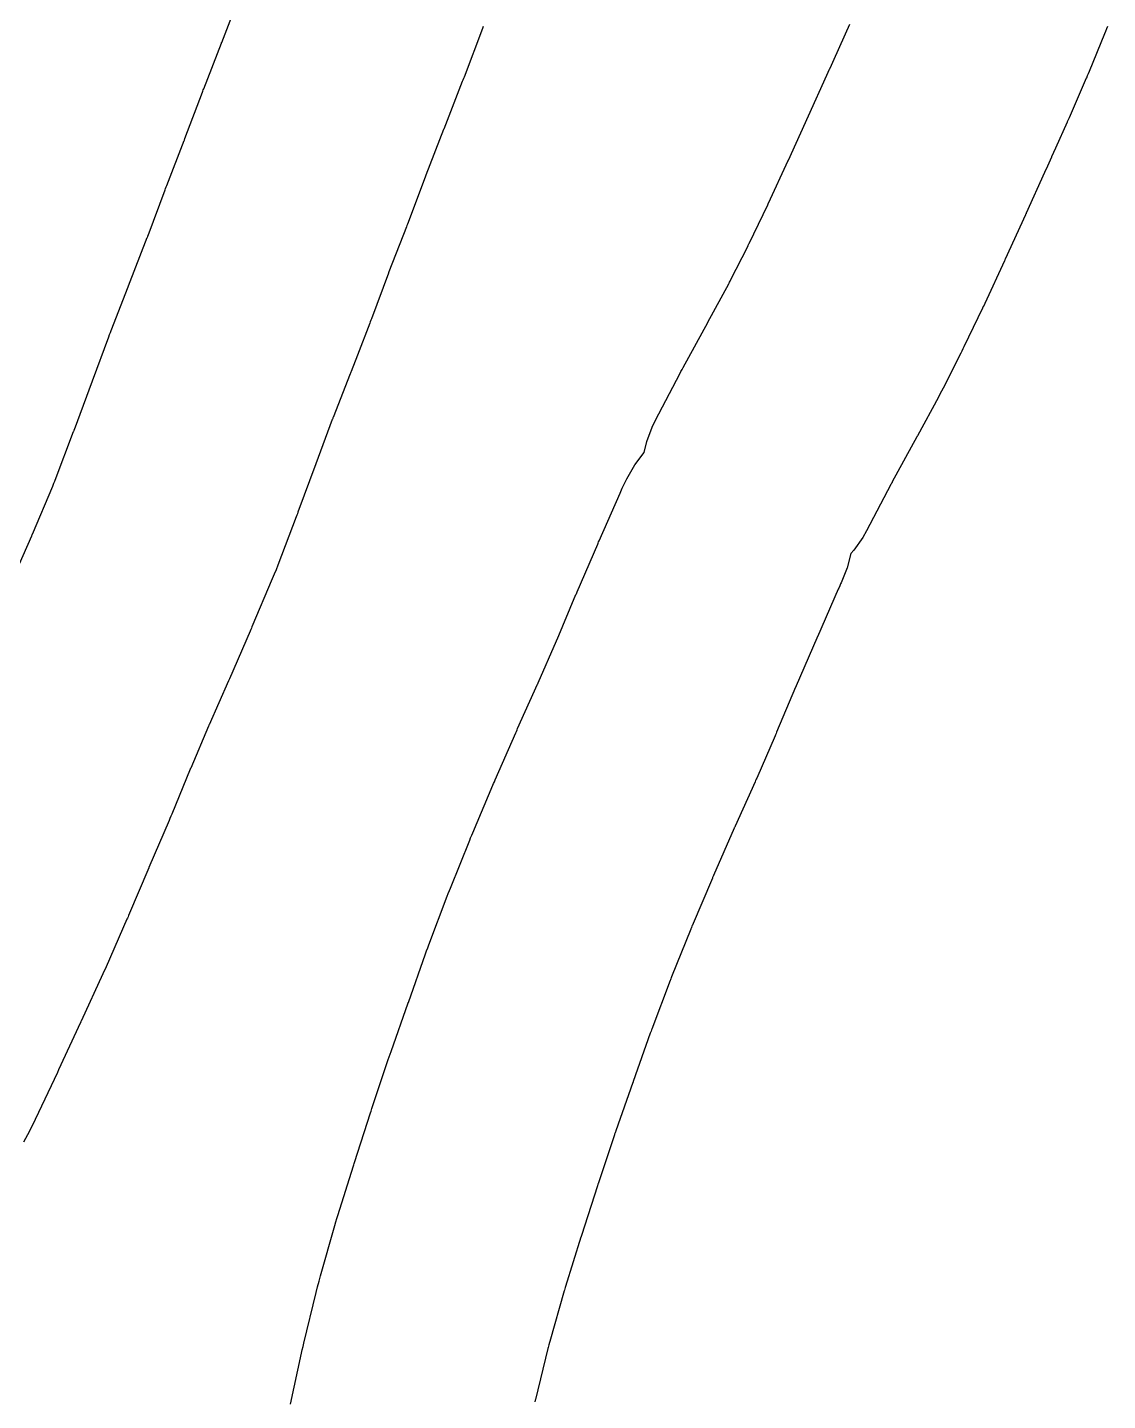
# Model space of a CAD drawing. Header units: inches. Extents: x 0.4 to 11.3, y -7.9 to -0.4.
# Drawn here: x 6.171 to 6.885, y -4.021 to -3.114 of the extents above; entities that cross this region are included whole.
import ezdxf

# ---------------------------------------------------------------- set-up
doc = ezdxf.new("R2010")
doc.units = ezdxf.units.IN
doc.header["$MEASUREMENT"] = 0
doc.layers.add('F.Cu', color=13, linetype='CONTINUOUS', true_color=0xc83434)

msp = doc.modelspace()

# ---------------------------------------------------------------- linework, layer by layer
at = {"layer": 'F.Cu', "linetype": 'CONTINUOUS'}
for p, q in [((6.29942, -3.12372), (6.31172, -3.09221)), ((6.70406, -3.13466), (6.71447, -3.11156)), ((6.47172, -3.11437), (6.45954, -3.14656)), ((6.47221, -3.11307), (6.47172, -3.11436)), ((6.47172, -3.11436), (6.47172, -3.11437)), ((6.88277, -3.11794), (6.87249, -3.14294)), ((6.88341, -3.11634), (6.88277, -3.11793)), ((6.88277, -3.11793), (6.88277, -3.11794)), ((6.88405, -3.11474), (6.88341, -3.11634)), ((6.88468, -3.11314), (6.88405, -3.11474)), ((6.28753, -3.15439), (6.29922, -3.12423)), ((6.29922, -3.12423), (6.29924, -3.12418)), ((6.29924, -3.12418), (6.29926, -3.12413)), ((6.29926, -3.12413), (6.29938, -3.12383)), ((6.29938, -3.12383), (6.2994, -3.12377)), ((6.2994, -3.12377), (6.29942, -3.12372)), ((6.70134, -3.14071), (6.70406, -3.13467)), ((6.70406, -3.13467), (6.70406, -3.13466)), ((6.70406, -3.13467), (6.70406, -3.13467)), ((6.45916, -3.14756), (6.45878, -3.14856)), ((6.45954, -3.14657), (6.45916, -3.14756)), ((6.45954, -3.14656), (6.45954, -3.14657)), ((6.6872, -3.17222), (6.69931, -3.14524)), ((6.69931, -3.14524), (6.70106, -3.14132)), ((6.70106, -3.14132), (6.70115, -3.14112)), ((6.70106, -3.14132), (6.70106, -3.14132)), ((6.70115, -3.14112), (6.70124, -3.14092)), ((6.70124, -3.14092), (6.70134, -3.14072)), ((6.70134, -3.14072), (6.70134, -3.14071)), ((6.70134, -3.14071), (6.70134, -3.14071)), ((6.87066, -3.14726), (6.85927, -3.1735)), ((6.87067, -3.14726), (6.87066, -3.14726)), ((6.87066, -3.14726), (6.87066, -3.14726)), ((6.87128, -3.14582), (6.87067, -3.14726)), ((6.87189, -3.14438), (6.87128, -3.14582)), ((6.87249, -3.14294), (6.87189, -3.14438)), ((6.87249, -3.14294), (6.87249, -3.14294)), ((6.27519, -3.18712), (6.28676, -3.15643)), ((6.28676, -3.15642), (6.28701, -3.15575)), ((6.28676, -3.15643), (6.28676, -3.15642)), ((6.28701, -3.15575), (6.28727, -3.15507)), ((6.28727, -3.15507), (6.28753, -3.1544)), ((6.28753, -3.1544), (6.28753, -3.15439)), ((6.45839, -3.14956), (6.44611, -3.18101)), ((6.45878, -3.14856), (6.45839, -3.14956)), ((6.45839, -3.14956), (6.45839, -3.14956)), ((6.67385, -3.20139), (6.6872, -3.17222)), ((6.85886, -3.17443), (6.85847, -3.17532)), ((6.85925, -3.17354), (6.85886, -3.17443)), ((6.85926, -3.17352), (6.85925, -3.17354)), ((6.85927, -3.1735), (6.85926, -3.17352)), ((6.44603, -3.1812), (6.43438, -3.21127)), ((6.44611, -3.18101), (6.44603, -3.1812)), ((6.85805, -3.17625), (6.85025, -3.19356)), ((6.85806, -3.17622), (6.85805, -3.17625)), ((6.85807, -3.1762), (6.85806, -3.17622)), ((6.85847, -3.17532), (6.85807, -3.1762)), ((6.26313, -3.21816), (6.27468, -3.18844)), ((6.27468, -3.18844), (6.2747, -3.1884)), ((6.2747, -3.1884), (6.27471, -3.18838)), ((6.27471, -3.18838), (6.27479, -3.18817)), ((6.27479, -3.18817), (6.27495, -3.18775)), ((6.27495, -3.18775), (6.27511, -3.18733)), ((6.27511, -3.18733), (6.27519, -3.18713)), ((6.27519, -3.18713), (6.27519, -3.18712)), ((6.66064, -3.22993), (6.67371, -3.20169)), ((6.67371, -3.20169), (6.67372, -3.20169)), ((6.67372, -3.20168), (6.67374, -3.20164)), ((6.67372, -3.20169), (6.67372, -3.20168)), ((6.67374, -3.20164), (6.67378, -3.20154)), ((6.67378, -3.20154), (6.67383, -3.20144)), ((6.67383, -3.20144), (6.67385, -3.20139)), ((6.67385, -3.20139), (6.67385, -3.20139)), ((6.67385, -3.20139), (6.67385, -3.20139)), ((6.84764, -3.19935), (6.84492, -3.20539)), ((6.84773, -3.19916), (6.84764, -3.19935)), ((6.85025, -3.19357), (6.84773, -3.19916)), ((6.85025, -3.19356), (6.85025, -3.19357)), ((6.43434, -3.21139), (6.43425, -3.21162)), ((6.43438, -3.21128), (6.43434, -3.21139)), ((6.43438, -3.21127), (6.43438, -3.21128)), ((6.843, -3.20967), (6.83102, -3.2364)), ((6.84307, -3.20952), (6.843, -3.20967)), ((6.84492, -3.20539), (6.84307, -3.20952)), ((6.84492, -3.20539), (6.84492, -3.20539)), ((6.84492, -3.20539), (6.84492, -3.20539)), ((6.84492, -3.20539), (6.84492, -3.20539)), ((6.26202, -3.22107), (6.26238, -3.22011)), ((6.26238, -3.22011), (6.26275, -3.21914)), ((6.26275, -3.21914), (6.26312, -3.21818)), ((6.26312, -3.21818), (6.26313, -3.21817)), ((6.26313, -3.21817), (6.26313, -3.21816)), ((6.43412, -3.21196), (6.42256, -3.24265)), ((6.43417, -3.21184), (6.43412, -3.21196)), ((6.43412, -3.21196), (6.43412, -3.21196)), ((6.43425, -3.21162), (6.43417, -3.21184)), ((6.25081, -3.25112), (6.26201, -3.22109)), ((6.26201, -3.22109), (6.26202, -3.22108)), ((6.26202, -3.22108), (6.26202, -3.22107)), ((6.64787, -3.25651), (6.66015, -3.23096)), ((6.66015, -3.23096), (6.66024, -3.23079)), ((6.66015, -3.23096), (6.66015, -3.23096)), ((6.66015, -3.23096), (6.66015, -3.23096)), ((6.66024, -3.23079), (6.6604, -3.23045)), ((6.6604, -3.23045), (6.66056, -3.2301)), ((6.66056, -3.2301), (6.66064, -3.22994)), ((6.66064, -3.22994), (6.66064, -3.22993)), ((6.83048, -3.23759), (6.81704, -3.26694)), ((6.83052, -3.23749), (6.83048, -3.23759)), ((6.83056, -3.23741), (6.83052, -3.23749)), ((6.83079, -3.2369), (6.83056, -3.23741)), ((6.83082, -3.23683), (6.83079, -3.2369)), ((6.83097, -3.2365), (6.83082, -3.23683)), ((6.83102, -3.2364), (6.83097, -3.2365)), ((6.42144, -3.24557), (6.40991, -3.27521)), ((6.42181, -3.2446), (6.42144, -3.24557)), ((6.42144, -3.24557), (6.42144, -3.24557)), ((6.42219, -3.24363), (6.42181, -3.2446)), ((6.42256, -3.24265), (6.42219, -3.24363)), ((6.42256, -3.24265), (6.42256, -3.24265)), ((6.23796, -3.28445), (6.25029, -3.25249)), ((6.25029, -3.25249), (6.2503, -3.25245)), ((6.2503, -3.25245), (6.25031, -3.25242)), ((6.25031, -3.25242), (6.2504, -3.25221)), ((6.2504, -3.25221), (6.25056, -3.25178)), ((6.25056, -3.25178), (6.25072, -3.25134)), ((6.25072, -3.25134), (6.25081, -3.25113)), ((6.25081, -3.25113), (6.25081, -3.25112)), ((6.64753, -3.25722), (6.64776, -3.25675)), ((6.64776, -3.25675), (6.64787, -3.25651)), ((6.63546, -3.28109), (6.64717, -3.25793)), ((6.64717, -3.25793), (6.64729, -3.25769)), ((6.64717, -3.25793), (6.64717, -3.25793)), ((6.64729, -3.25769), (6.64753, -3.25722)), ((6.81662, -3.26785), (6.80355, -3.29608)), ((6.81663, -3.26784), (6.81662, -3.26785)), ((6.81676, -3.26755), (6.81663, -3.26784)), ((6.8169, -3.26724), (6.81676, -3.26755)), ((6.81704, -3.26694), (6.8169, -3.26724)), ((6.81704, -3.26694), (6.81704, -3.26694)), ((6.40955, -3.27617), (6.39835, -3.30618)), ((6.40961, -3.27601), (6.40955, -3.27617)), ((6.40955, -3.27617), (6.40955, -3.27617)), ((6.40973, -3.27569), (6.40961, -3.27601)), ((6.40985, -3.27537), (6.40973, -3.27569)), ((6.40991, -3.27521), (6.40985, -3.27537)), ((6.40991, -3.27521), (6.40991, -3.27521)), ((6.6206, -3.30858), (6.63443, -3.28306)), ((6.63443, -3.28306), (6.63461, -3.28273)), ((6.63443, -3.28306), (6.63443, -3.28306)), ((6.63461, -3.28273), (6.63495, -3.28208)), ((6.63495, -3.28208), (6.6353, -3.28142)), ((6.6353, -3.28142), (6.63546, -3.28109)), ((6.63546, -3.28109), (6.63546, -3.28109)), ((6.63546, -3.28109), (6.63546, -3.28109)), ((6.22639, -3.31401), (6.23768, -3.28518)), ((6.23768, -3.28518), (6.23771, -3.28511)), ((6.23771, -3.28508), (6.23775, -3.285)), ((6.23771, -3.28511), (6.23771, -3.28508)), ((6.23775, -3.285), (6.23782, -3.28482)), ((6.23782, -3.28482), (6.23789, -3.28464)), ((6.23789, -3.28464), (6.23792, -3.28455)), ((6.23792, -3.28455), (6.23794, -3.28452)), ((6.23794, -3.28452), (6.23796, -3.28445)), ((6.80209, -3.29919), (6.78981, -3.32474)), ((6.80258, -3.29816), (6.80209, -3.29919)), ((6.80209, -3.29919), (6.80209, -3.29919)), ((6.80307, -3.29713), (6.80258, -3.29816)), ((6.80355, -3.29609), (6.80307, -3.29713)), ((6.80355, -3.29608), (6.80355, -3.29609)), ((6.39722, -3.30916), (6.38908, -3.33026)), ((6.39758, -3.30821), (6.39722, -3.30915)), ((6.39722, -3.30915), (6.39722, -3.30916)), ((6.39797, -3.30719), (6.39758, -3.30821)), ((6.39835, -3.30618), (6.39797, -3.30719)), ((6.39835, -3.30618), (6.39835, -3.30618)), ((6.60431, -3.3384), (6.62053, -3.30872)), ((6.62053, -3.30871), (6.62055, -3.30869)), ((6.62053, -3.30872), (6.62053, -3.30871)), ((6.62055, -3.30869), (6.62058, -3.30863)), ((6.62058, -3.30863), (6.6206, -3.30858)), ((6.6206, -3.30858), (6.6206, -3.30858)), ((6.21402, -3.3473), (6.22484, -3.31808)), ((6.22484, -3.31808), (6.22484, -3.31807)), ((6.22484, -3.31807), (6.22485, -3.31807)), ((6.22485, -3.31807), (6.22535, -3.31671)), ((6.22535, -3.31671), (6.22587, -3.31536)), ((6.22587, -3.31536), (6.22639, -3.31401)), ((6.22639, -3.31401), (6.22639, -3.31401)), ((6.78771, -3.32899), (6.776, -3.35215)), ((6.78842, -3.32758), (6.78771, -3.32899)), ((6.78771, -3.32899), (6.78771, -3.32899)), ((6.78771, -3.32899), (6.78771, -3.32899)), ((6.78912, -3.32616), (6.78842, -3.32758)), ((6.78981, -3.32474), (6.78912, -3.32616)), ((6.78981, -3.32474), (6.78981, -3.32474)), ((6.38907, -3.33028), (6.38493, -3.34101)), ((6.38908, -3.33026), (6.38907, -3.33028)), ((6.60356, -3.33977), (6.6043, -3.33841)), ((6.6043, -3.33841), (6.60431, -3.3384)), ((6.20213, -3.37944), (6.21402, -3.34731)), ((6.21402, -3.34731), (6.21402, -3.3473)), ((6.21402, -3.34731), (6.21402, -3.34731)), ((6.38432, -3.34258), (6.37304, -3.37141)), ((6.3845, -3.34212), (6.38432, -3.34258)), ((6.38432, -3.34258), (6.38432, -3.34258)), ((6.38472, -3.34157), (6.3845, -3.34212)), ((6.38493, -3.34102), (6.38472, -3.34157)), ((6.38493, -3.34101), (6.38493, -3.34102)), ((6.58604, -3.37312), (6.60208, -3.34255)), ((6.60208, -3.34255), (6.6021, -3.34253)), ((6.6021, -3.34251), (6.60283, -3.34114)), ((6.6021, -3.34253), (6.6021, -3.34251)), ((6.60283, -3.34114), (6.60356, -3.33977)), ((6.77395, -3.3561), (6.7729, -3.35806)), ((6.77498, -3.35413), (6.77395, -3.3561)), ((6.776, -3.35215), (6.77498, -3.35413)), ((6.776, -3.35215), (6.776, -3.35215)), ((6.7729, -3.35807), (6.75907, -3.38359)), ((6.7729, -3.35806), (6.7729, -3.35807)), ((6.37252, -3.37276), (6.36171, -3.40197)), ((6.37261, -3.37254), (6.37252, -3.37276)), ((6.37278, -3.37209), (6.37261, -3.37254)), ((6.37295, -3.37164), (6.37278, -3.37209)), ((6.37304, -3.37141), (6.37295, -3.37164)), ((6.37304, -3.37141), (6.37304, -3.37141)), ((6.5838, -3.37776), (6.58604, -3.37312)), ((6.18939, -3.41281), (6.20163, -3.38078)), ((6.20163, -3.38078), (6.20171, -3.38057)), ((6.20163, -3.38078), (6.20163, -3.38078)), ((6.20163, -3.38078), (6.20163, -3.38078)), ((6.20171, -3.38057), (6.20187, -3.38014)), ((6.20187, -3.38014), (6.20203, -3.37972)), ((6.20203, -3.37972), (6.2021, -3.37951)), ((6.2021, -3.37951), (6.20211, -3.37949)), ((6.20211, -3.37949), (6.20213, -3.37944)), ((6.58024, -3.38742), (6.5838, -3.37776)), ((6.75896, -3.38381), (6.75886, -3.38399)), ((6.75905, -3.38363), (6.75896, -3.38381)), ((6.75906, -3.38362), (6.75905, -3.38363)), ((6.75907, -3.38359), (6.75906, -3.38362)), ((6.57865, -3.39449), (6.58024, -3.38742)), ((6.75874, -3.3842), (6.74247, -3.41398)), ((6.75875, -3.38418), (6.75874, -3.3842)), ((6.75876, -3.38417), (6.75875, -3.38418)), ((6.75886, -3.38399), (6.75876, -3.38417)), ((6.36171, -3.40197), (6.34982, -3.4341)), ((6.36171, -3.40197), (6.36171, -3.40197)), ((6.57237, -3.40264), (6.57865, -3.39449)), ((6.56702, -3.41197), (6.57237, -3.40264)), ((6.1744, -3.44846), (6.1878, -3.41677)), ((6.1878, -3.41676), (6.18807, -3.41612)), ((6.1878, -3.41677), (6.1878, -3.41676)), ((6.18807, -3.41612), (6.1886, -3.41482)), ((6.1886, -3.41482), (6.18912, -3.41352)), ((6.18912, -3.41352), (6.18937, -3.41286)), ((6.18937, -3.41284), (6.18939, -3.41281)), ((6.18937, -3.41286), (6.18937, -3.41284)), ((6.56265, -3.42143), (6.56406, -3.41826)), ((6.56406, -3.41826), (6.56552, -3.41511)), ((6.56552, -3.41511), (6.56702, -3.41197)), ((6.74153, -3.41573), (6.72549, -3.44629)), ((6.74166, -3.41548), (6.74153, -3.41573)), ((6.74153, -3.41573), (6.74153, -3.41573)), ((6.74197, -3.41489), (6.74166, -3.41548)), ((6.74229, -3.41431), (6.74197, -3.41489)), ((6.74245, -3.41402), (6.74229, -3.41431)), ((6.74247, -3.41398), (6.74245, -3.414)), ((6.74245, -3.414), (6.74245, -3.41402)), ((6.54879, -3.45295), (6.56264, -3.42144)), ((6.56264, -3.42144), (6.56265, -3.42143)), ((6.34873, -3.437), (6.33649, -3.46903)), ((6.3491, -3.43601), (6.34873, -3.437)), ((6.34873, -3.437), (6.34873, -3.437)), ((6.34948, -3.43502), (6.3491, -3.43601)), ((6.34982, -3.4341), (6.34948, -3.43502)), ((6.34982, -3.4341), (6.34982, -3.4341)), ((6.72549, -3.44629), (6.72295, -3.45078)), ((6.16014, -3.48121), (6.17389, -3.44965)), ((6.17389, -3.44964), (6.17398, -3.44945)), ((6.17389, -3.44965), (6.17389, -3.44964)), ((6.17398, -3.44945), (6.17415, -3.44906)), ((6.17415, -3.44906), (6.17431, -3.44866)), ((6.17431, -3.44866), (6.1744, -3.44847)), ((6.1744, -3.44847), (6.1744, -3.44846)), ((6.53431, -3.4866), (6.54784, -3.45514)), ((6.54784, -3.45513), (6.54814, -3.45445)), ((6.54784, -3.45514), (6.54784, -3.45513)), ((6.54814, -3.45445), (6.54846, -3.4537)), ((6.54846, -3.4537), (6.54879, -3.45295)), ((6.54879, -3.45295), (6.54879, -3.45295)), ((6.72295, -3.45078), (6.71701, -3.45919)), ((6.71512, -3.46125), (6.71271, -3.47079)), ((6.71701, -3.45919), (6.71512, -3.46125)), ((6.33533, -3.47202), (6.33411, -3.47506)), ((6.33648, -3.46904), (6.33533, -3.47202)), ((6.33649, -3.46903), (6.33648, -3.46904)), ((6.71271, -3.47079), (6.70869, -3.48075)), ((6.33285, -3.47808), (6.31945, -3.50977)), ((6.33411, -3.47506), (6.33285, -3.47807)), ((6.33285, -3.47807), (6.33285, -3.47808)), ((6.70773, -3.48277), (6.70711, -3.48413)), ((6.70836, -3.48142), (6.70773, -3.48277)), ((6.70869, -3.48075), (6.70836, -3.48142)), ((6.52096, -3.51822), (6.53349, -3.48852)), ((6.53349, -3.48852), (6.53375, -3.48792)), ((6.53349, -3.48852), (6.53349, -3.48852)), ((6.53375, -3.48792), (6.53403, -3.48726)), ((6.53403, -3.48726), (6.53431, -3.4866)), ((6.53431, -3.4866), (6.53431, -3.4866)), ((6.70681, -3.48481), (6.69296, -3.51632)), ((6.70711, -3.48413), (6.70681, -3.48481)), ((6.70681, -3.48481), (6.70681, -3.48481)), ((6.31906, -3.5107), (6.31866, -3.51162)), ((6.31945, -3.50978), (6.31906, -3.5107)), ((6.31945, -3.50977), (6.31945, -3.50978)), ((6.31826, -3.51255), (6.30452, -3.5441)), ((6.31866, -3.51162), (6.31826, -3.51255)), ((6.31826, -3.51255), (6.31826, -3.51255)), ((6.50853, -3.54681), (6.52061, -3.51905)), ((6.52061, -3.51905), (6.52067, -3.51891)), ((6.52061, -3.51905), (6.52061, -3.51905)), ((6.52067, -3.51891), (6.52079, -3.51864)), ((6.52079, -3.51864), (6.52091, -3.51836)), ((6.52091, -3.51836), (6.52096, -3.51823)), ((6.52096, -3.51823), (6.52096, -3.51822)), ((6.69251, -3.51736), (6.67898, -3.54881)), ((6.69252, -3.51732), (6.69251, -3.51736)), ((6.69254, -3.51729), (6.69252, -3.51732)), ((6.69261, -3.51713), (6.69254, -3.51729)), ((6.69275, -3.51681), (6.69261, -3.51713)), ((6.69289, -3.51648), (6.69275, -3.51681)), ((6.69296, -3.51632), (6.69289, -3.51648)), ((6.69296, -3.51632), (6.69296, -3.51632)), ((6.30397, -3.54536), (6.29107, -3.57461)), ((6.30414, -3.54497), (6.30397, -3.54536)), ((6.30397, -3.54536), (6.30397, -3.54536)), ((6.30433, -3.54454), (6.30414, -3.54497)), ((6.30452, -3.5441), (6.30433, -3.54454)), ((6.30452, -3.5441), (6.30452, -3.5441)), ((6.50821, -3.54753), (6.50834, -3.54725)), ((6.50834, -3.54725), (6.50846, -3.54696)), ((6.50846, -3.54696), (6.50852, -3.54682)), ((6.50852, -3.54682), (6.50853, -3.54681)), ((6.50853, -3.54681), (6.50853, -3.54681)), ((6.49497, -3.57699), (6.50814, -3.54768)), ((6.50814, -3.54768), (6.50814, -3.54767)), ((6.50814, -3.54767), (6.50815, -3.54767)), ((6.50815, -3.54767), (6.50821, -3.54753)), ((6.67859, -3.54973), (6.66606, -3.57943)), ((6.67861, -3.54969), (6.67859, -3.54973)), ((6.67862, -3.54966), (6.67861, -3.54969)), ((6.67868, -3.54952), (6.67862, -3.54966)), ((6.6788, -3.54924), (6.67868, -3.54952)), ((6.67892, -3.54896), (6.6788, -3.54924)), ((6.67898, -3.54882), (6.67892, -3.54896)), ((6.67898, -3.54881), (6.67898, -3.54882)), ((6.29068, -3.57551), (6.27895, -3.60309)), ((6.29074, -3.57538), (6.29068, -3.57551)), ((6.29068, -3.57551), (6.29068, -3.57551)), ((6.29087, -3.57507), (6.29074, -3.57538)), ((6.291, -3.57476), (6.29087, -3.57507)), ((6.29107, -3.57461), (6.291, -3.57476)), ((6.29107, -3.57461), (6.29107, -3.57461)), ((6.48009, -3.61096), (6.49372, -3.57979)), ((6.49372, -3.57979), (6.49373, -3.57979)), ((6.49373, -3.57979), (6.49413, -3.57886)), ((6.49413, -3.57886), (6.49456, -3.57789)), ((6.49456, -3.57789), (6.49496, -3.577)), ((6.49496, -3.577), (6.49497, -3.57699)), ((6.66501, -3.5819), (6.65292, -3.60966)), ((6.66536, -3.58107), (6.66501, -3.58189)), ((6.66501, -3.58189), (6.66501, -3.58189)), ((6.66501, -3.58189), (6.66501, -3.5819)), ((6.66571, -3.58025), (6.66536, -3.58107)), ((6.66606, -3.57943), (6.66571, -3.58025)), ((6.66606, -3.57943), (6.66606, -3.57943)), ((6.66606, -3.57943), (6.66606, -3.57943)), ((6.27864, -3.60384), (6.26649, -3.63346)), ((6.27869, -3.6037), (6.27864, -3.60383)), ((6.27864, -3.60383), (6.27864, -3.60384)), ((6.2788, -3.60343), (6.27869, -3.6037)), ((6.27892, -3.60316), (6.2788, -3.60343)), ((6.27895, -3.60309), (6.27892, -3.60316)), ((6.65254, -3.61053), (6.65216, -3.61139)), ((6.65292, -3.60966), (6.65254, -3.61053)), ((6.65292, -3.60966), (6.65292, -3.60966)), ((6.46527, -3.64589), (6.47862, -3.61438)), ((6.47862, -3.61437), (6.4791, -3.61323)), ((6.47862, -3.61438), (6.47862, -3.61437)), ((6.4791, -3.61323), (6.47959, -3.6121)), ((6.47959, -3.6121), (6.48009, -3.61096)), ((6.48009, -3.61096), (6.48009, -3.61096)), ((6.65178, -3.61225), (6.6386, -3.64156)), ((6.65216, -3.61139), (6.65178, -3.61225)), ((6.65178, -3.61225), (6.65178, -3.61225)), ((6.26467, -3.63781), (6.25136, -3.66883)), ((6.26528, -3.63637), (6.26467, -3.6378)), ((6.26467, -3.6378), (6.26467, -3.63781)), ((6.2659, -3.63489), (6.26528, -3.63637)), ((6.26648, -3.63347), (6.2659, -3.63489)), ((6.26649, -3.63346), (6.26648, -3.63347)), ((6.46459, -3.64751), (6.46527, -3.64589)), ((6.46527, -3.64589), (6.46527, -3.64589)), ((6.638, -3.6429), (6.62433, -3.67415)), ((6.63801, -3.64288), (6.638, -3.6429)), ((6.63802, -3.64287), (6.63801, -3.64288)), ((6.63811, -3.64266), (6.63802, -3.64287)), ((6.63829, -3.64225), (6.63811, -3.64266)), ((6.63848, -3.64183), (6.63829, -3.64225)), ((6.63857, -3.64163), (6.63848, -3.64183)), ((6.63858, -3.6416), (6.63857, -3.64163)), ((6.6386, -3.64156), (6.63858, -3.6416)), ((6.45055, -3.68236), (6.46328, -3.65071)), ((6.46328, -3.65071), (6.46329, -3.6507)), ((6.46329, -3.6507), (6.46392, -3.64914)), ((6.46392, -3.64914), (6.46459, -3.64751)), ((6.25133, -3.66892), (6.23794, -3.70043)), ((6.25134, -3.66888), (6.25133, -3.66891)), ((6.25133, -3.66891), (6.25133, -3.66892)), ((6.25136, -3.66883), (6.25134, -3.66888)), ((6.25136, -3.66883), (6.25136, -3.66883)), ((6.6243, -3.67424), (6.62419, -3.67448)), ((6.62431, -3.67421), (6.6243, -3.67424)), ((6.62433, -3.67415), (6.62431, -3.67421)), ((6.44986, -3.68408), (6.45055, -3.68236)), ((6.45055, -3.68236), (6.45055, -3.68236)), ((6.62365, -3.67575), (6.61028, -3.70731)), ((6.62366, -3.67571), (6.62365, -3.67575)), ((6.62367, -3.6757), (6.62366, -3.67571)), ((6.62377, -3.67545), (6.62367, -3.6757)), ((6.62398, -3.67497), (6.62377, -3.67545)), ((6.62419, -3.67448), (6.62398, -3.67497)), ((6.43628, -3.71987), (6.44848, -3.68767)), ((6.44848, -3.68766), (6.44916, -3.68588)), ((6.44848, -3.68767), (6.44848, -3.68766)), ((6.44916, -3.68588), (6.44986, -3.68408)), ((6.23754, -3.70137), (6.23718, -3.70219)), ((6.23789, -3.70055), (6.23754, -3.70137)), ((6.2379, -3.70051), (6.23789, -3.70055)), ((6.23794, -3.70043), (6.2379, -3.70051)), ((6.23683, -3.703), (6.22301, -3.73453)), ((6.23718, -3.70219), (6.23683, -3.703)), ((6.23683, -3.703), (6.23683, -3.703)), ((6.23683, -3.703), (6.23683, -3.703)), ((6.60939, -3.70946), (6.59666, -3.74111)), ((6.6094, -3.70942), (6.60939, -3.70946)), ((6.60941, -3.7094), (6.6094, -3.70942)), ((6.60955, -3.70905), (6.60941, -3.7094)), ((6.60984, -3.70836), (6.60955, -3.70905)), ((6.61013, -3.70766), (6.60984, -3.70836)), ((6.61027, -3.70732), (6.61013, -3.70766)), ((6.61028, -3.70731), (6.61027, -3.70732)), ((6.42276, -3.75802), (6.43406, -3.72594)), ((6.43406, -3.72594), (6.43478, -3.72391)), ((6.43406, -3.72594), (6.43406, -3.72594)), ((6.43478, -3.72391), (6.43552, -3.72189)), ((6.43552, -3.72189), (6.43628, -3.71988)), ((6.43628, -3.71988), (6.43628, -3.71987)), ((6.22167, -3.73753), (6.22099, -3.73902)), ((6.22234, -3.73603), (6.22167, -3.73753)), ((6.22301, -3.73453), (6.22234, -3.73603)), ((6.22301, -3.73453), (6.22301, -3.73453)), ((6.22099, -3.73903), (6.2066, -3.77032)), ((6.22099, -3.73902), (6.22099, -3.73903)), ((6.59574, -3.74347), (6.58354, -3.77567)), ((6.59589, -3.74308), (6.59574, -3.74347)), ((6.59574, -3.74347), (6.59574, -3.74347)), ((6.59619, -3.74231), (6.59589, -3.74308)), ((6.59649, -3.74155), (6.59619, -3.74231)), ((6.59664, -3.74117), (6.59649, -3.74155)), ((6.59665, -3.74115), (6.59664, -3.74117)), ((6.59666, -3.74111), (6.59665, -3.74115)), ((6.41133, -3.79027), (6.42267, -3.75828)), ((6.42267, -3.75828), (6.42268, -3.75824)), ((6.42267, -3.75828), (6.42267, -3.75828)), ((6.42268, -3.75824), (6.4227, -3.75818)), ((6.4227, -3.75818), (6.42272, -3.75811)), ((6.42272, -3.75811), (6.42273, -3.75808)), ((6.42273, -3.75808), (6.42274, -3.75806)), ((6.42274, -3.75806), (6.42276, -3.75802)), ((6.20614, -3.7713), (6.19163, -3.80255)), ((6.2063, -3.77098), (6.20614, -3.7713)), ((6.20614, -3.7713), (6.20614, -3.7713)), ((6.20614, -3.7713), (6.20614, -3.7713)), ((6.20645, -3.77065), (6.2063, -3.77098)), ((6.2066, -3.77032), (6.20645, -3.77065)), ((6.2066, -3.77032), (6.2066, -3.77032)), ((6.2066, -3.77032), (6.2066, -3.77032)), ((6.58259, -3.77827), (6.57131, -3.81029)), ((6.58274, -3.77783), (6.58259, -3.77827)), ((6.58259, -3.77827), (6.58259, -3.77827)), ((6.58259, -3.77827), (6.58259, -3.77827)), ((6.58306, -3.77697), (6.58274, -3.77783)), ((6.58338, -3.7761), (6.58306, -3.77697)), ((6.58354, -3.77567), (6.58338, -3.7761)), ((6.58354, -3.77567), (6.58354, -3.77567)), ((6.41007, -3.79387), (6.41071, -3.79203)), ((6.41071, -3.79203), (6.41132, -3.79028)), ((6.41132, -3.79028), (6.41133, -3.79027)), ((6.39872, -3.82797), (6.40948, -3.79564)), ((6.40948, -3.79563), (6.41007, -3.79387)), ((6.40948, -3.79564), (6.40948, -3.79563)), ((6.19085, -3.80422), (6.17617, -3.83531)), ((6.19111, -3.80366), (6.19085, -3.80421)), ((6.19085, -3.80421), (6.19085, -3.80422)), ((6.19137, -3.80311), (6.19111, -3.80366)), ((6.19162, -3.80255), (6.19137, -3.80311)), ((6.19163, -3.80255), (6.19162, -3.80255)), ((6.19163, -3.80255), (6.19163, -3.80255)), ((6.57131, -3.81029), (6.57124, -3.81049)), ((6.57131, -3.81029), (6.57131, -3.81029)), ((6.5711, -3.81089), (6.55976, -3.84289)), ((6.57117, -3.81069), (6.5711, -3.81089)), ((6.5711, -3.81089), (6.5711, -3.81089)), ((6.57124, -3.81049), (6.57117, -3.81069)), ((6.3984, -3.82892), (6.39872, -3.82798)), ((6.39872, -3.82798), (6.39872, -3.82797)), ((6.17615, -3.83536), (6.17371, -3.84041)), ((6.17616, -3.83534), (6.17615, -3.83535)), ((6.17615, -3.83535), (6.17615, -3.83536)), ((6.17617, -3.83532), (6.17616, -3.83534)), ((6.17617, -3.83531), (6.17617, -3.83532)), ((6.38721, -3.86366), (6.39779, -3.83081)), ((6.39779, -3.8308), (6.39809, -3.82986)), ((6.39779, -3.83081), (6.39779, -3.8308)), ((6.39809, -3.82986), (6.3984, -3.82892)), ((6.17114, -3.84544), (6.1685, -3.85037)), ((6.17371, -3.84041), (6.17114, -3.84544)), ((6.5589, -3.84538), (6.54811, -3.87778)), ((6.55891, -3.84533), (6.5589, -3.84538)), ((6.55892, -3.84531), (6.55891, -3.84533)), ((6.55905, -3.84492), (6.55892, -3.84531)), ((6.55932, -3.84413), (6.55905, -3.84492)), ((6.55959, -3.84334), (6.55932, -3.84413)), ((6.55973, -3.84295), (6.55959, -3.84334)), ((6.55974, -3.84293), (6.55973, -3.84295)), ((6.55976, -3.84289), (6.55974, -3.84293)), ((6.38673, -3.86518), (6.38697, -3.86442)), ((6.38697, -3.86442), (6.38721, -3.86368)), ((6.38721, -3.86368), (6.38721, -3.86366)), ((6.37625, -3.89863), (6.3865, -3.8659)), ((6.3865, -3.8659), (6.38651, -3.86589)), ((6.38651, -3.86589), (6.38673, -3.86518)), ((6.54769, -3.87906), (6.53712, -3.91191)), ((6.54776, -3.87886), (6.54769, -3.87906)), ((6.54769, -3.87906), (6.54769, -3.87906)), ((6.54789, -3.87845), (6.54776, -3.87886)), ((6.54802, -3.87805), (6.54789, -3.87845)), ((6.54809, -3.87785), (6.54802, -3.87805)), ((6.5481, -3.87783), (6.54809, -3.87785)), ((6.54811, -3.87778), (6.5481, -3.87783)), ((6.37492, -3.90301), (6.37559, -3.90079)), ((6.37559, -3.90079), (6.37625, -3.89864)), ((6.37625, -3.89864), (6.37625, -3.89863)), ((6.36474, -3.93853), (6.37427, -3.90524)), ((6.37427, -3.90524), (6.37428, -3.90523)), ((6.37428, -3.90523), (6.37492, -3.90301)), ((6.53679, -3.91295), (6.52654, -3.94569)), ((6.5368, -3.91292), (6.53679, -3.91295)), ((6.53686, -3.91274), (6.5368, -3.91291)), ((6.5368, -3.91291), (6.5368, -3.91292)), ((6.53696, -3.91241), (6.53686, -3.91274)), ((6.53706, -3.91208), (6.53696, -3.91241)), ((6.53712, -3.91192), (6.53706, -3.91208)), ((6.53712, -3.91191), (6.53712, -3.91191)), ((6.53712, -3.91191), (6.53712, -3.91192)), ((6.36184, -3.94951), (6.36274, -3.94588)), ((6.36274, -3.94588), (6.36372, -3.9422)), ((6.36372, -3.9422), (6.36474, -3.93853)), ((6.36474, -3.93853), (6.36474, -3.93853)), ((6.52638, -3.94621), (6.52609, -3.94716)), ((6.52653, -3.94574), (6.52638, -3.94621)), ((6.52654, -3.94569), (6.52653, -3.94572)), ((6.52653, -3.94572), (6.52653, -3.94574)), ((6.35369, -3.98309), (6.36184, -3.94952)), ((6.36184, -3.94952), (6.36184, -3.94951)), ((6.52567, -3.94859), (6.51613, -3.98188)), ((6.52581, -3.94811), (6.52567, -3.94859)), ((6.52567, -3.94859), (6.52567, -3.94859)), ((6.52609, -3.94716), (6.52581, -3.94811)), ((6.51591, -3.98267), (6.51548, -3.98424)), ((6.51613, -3.98189), (6.51591, -3.98267)), ((6.51613, -3.98188), (6.51613, -3.98189)), ((6.34481, -4.02346), (6.35215, -3.98977)), ((6.35215, -3.98976), (6.35264, -3.98756)), ((6.35215, -3.98977), (6.35215, -3.98976)), ((6.35264, -3.98756), (6.35316, -3.98529)), ((6.35316, -3.98529), (6.35368, -3.9831)), ((6.35368, -3.9831), (6.35369, -3.98309)), ((6.51487, -3.98667), (6.50672, -4.02024)), ((6.51488, -3.98664), (6.51487, -3.98667)), ((6.51508, -3.98583), (6.51488, -3.98662)), ((6.51488, -3.98662), (6.51488, -3.98664)), ((6.51548, -3.98424), (6.51508, -3.98583)), ((6.50659, -4.02078), (6.50636, -4.02175)), ((6.50671, -4.0203), (6.50659, -4.02078)), ((6.50672, -4.02024), (6.50671, -4.02028)), ((6.50671, -4.02028), (6.50671, -4.0203))]:
    msp.add_line(p, q, dxfattribs=at)

doc.saveas('drawing.dxf')
